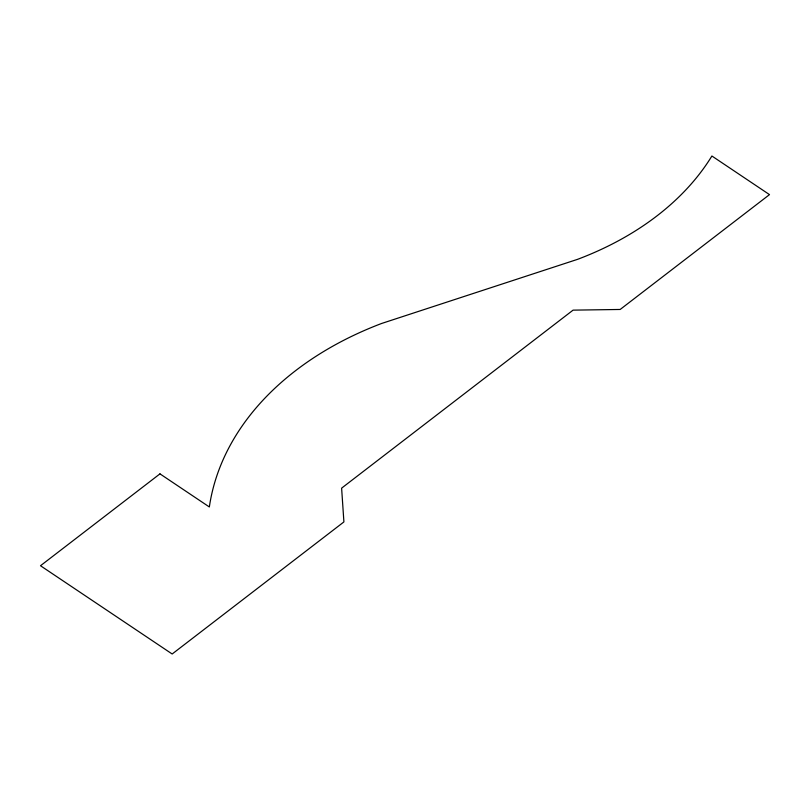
<?xml version="1.0" encoding="UTF-8"?>
<svg xmlns="http://www.w3.org/2000/svg" width="810" height="810" viewBox="0 0 810 810"><rect width="100%" height="100%" fill="white"/><g stroke="black" fill="none" stroke-linecap="round" stroke-linejoin="round"><path stroke-width="1.21" d="M159.965 473.86L40.5 565.734L172.165 653.994L343.906 521.923L341.617 488.147L573.075 310.139L620.166 309.46L769.5 194.623L711.899 156.006A310.696 222.355 2.4 0 1 577.5 259.362L381.55 323.494A339.643 243.081 2.4 0 0 209.344 506.959L159.965 473.86"/></g></svg>
